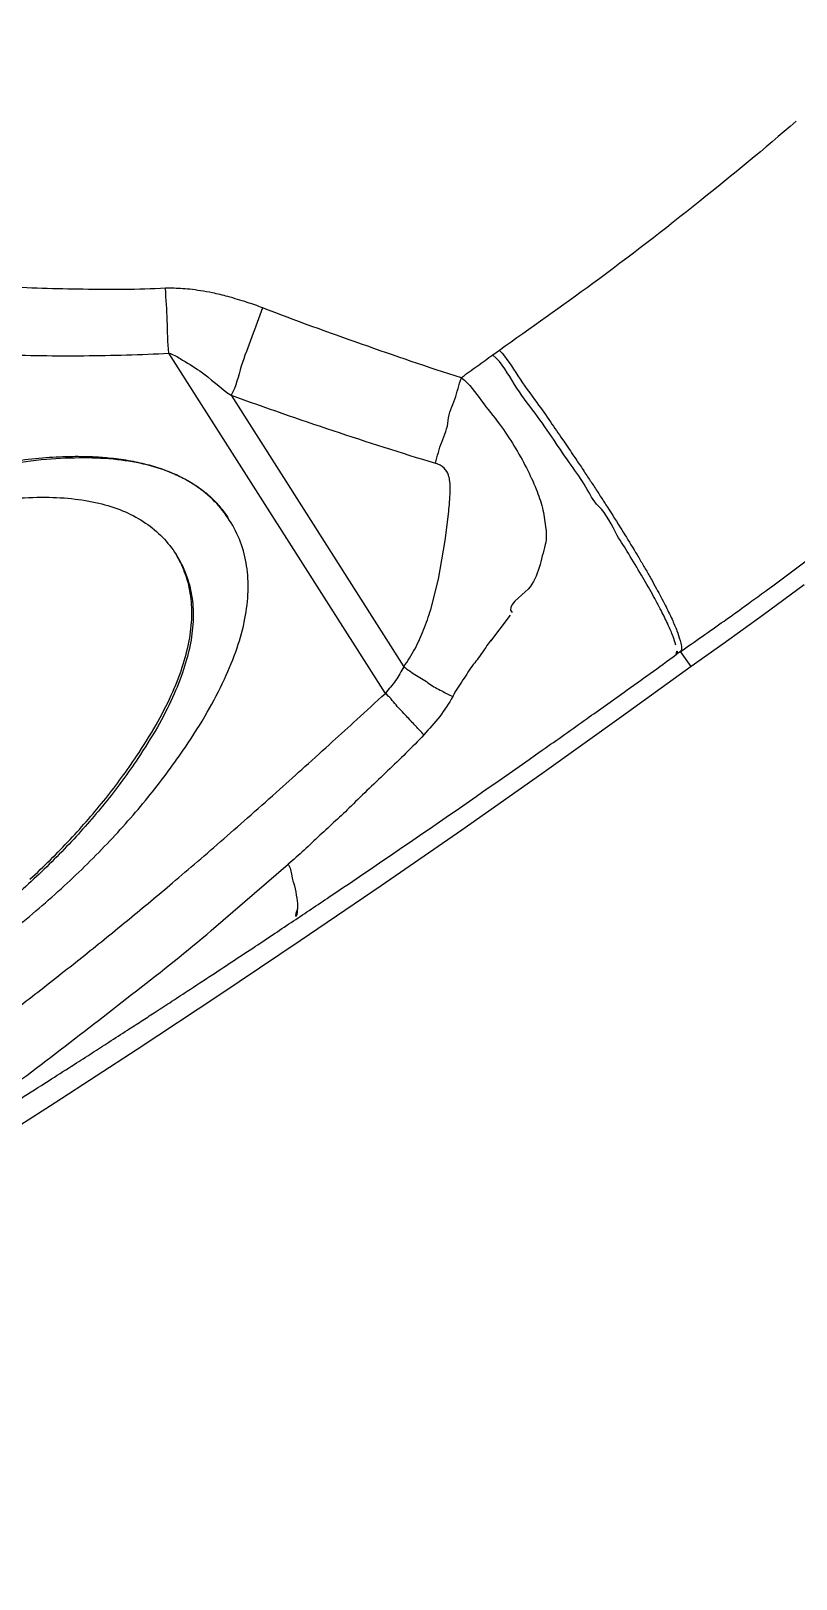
# Model space of a CAD drawing. Header units: millimetres. Extents: x 1145859089 to 1147511753, y -1047484727 to -1047247487.
# Drawn here: x 1146989721.2 to 1146989765.8, y -1047439528.4 to -1047439438.1 of the extents above; entities that cross this region are included whole.
import ezdxf
from ezdxf.xclip import XClip

# ---------------------------------------------------------------- set-up
doc = ezdxf.new("R2010")
doc.units = ezdxf.units.MM
doc.header["$LTSCALE"] = 100
doc.header["$MEASUREMENT"] = 0
doc.header["$XCLIPFRAME"] = 2
doc.layers.get('0').update_dxf_attribs({"linetype": 'CONTINUOUS'})
doc.layers.add('XREF', color=135, linetype='CONTINUOUS')
doc.layers.add('단지배치도$0$W240910', color=135, linetype='CONTINUOUS')

# ---------------------------------------------------------------- blocks, each defined once
blk = doc.blocks.new('단지배치도$0$zw$9902')
at = {"layer": '단지배치도$0$W240910', "linetype": 'ByBlock', "ltscale": 20}
for p, q in [((60002.61944383642, -68107.44656768476), (59990.00259258653, -68087.61453608869)), ((60009.26330908071, -68087.45308126642), (60008.88228348689, -68087.72145031256)), ((59993.61911439037, -68090.06413201784), (60003.69060836974, -68105.89522987386)), ((60006.10812550664, -68098.53056996602), (60006.31118943234, -68096.844920239)), ((60005.71701200385, -68100.79212204347), (60006.10812550664, -68098.53056996602)), ((60005.26531177392, -68102.5513456656), (60005.71701200385, -68100.79212204347)), ((60027.02536313518, -68101.12634156599), (60024.66859418465, -68102.86351836335)), ((60009.89637561885, -68102.88554046875), (60008.74586906729, -68104.4082674322)), ((60024.66859418465, -68102.86351836335), (60022.29201476983, -68104.57333444836)), ((60022.29201476983, -68104.57333444836), (60020.43499641767, -68105.88071191502)), ((60020.43499641784, -68105.88071191491), (60016.38881737666, -68108.81061645738)), ((60019.81520589534, -68105.01236016938), (60019.57811170988, -68105.18326055304)), ((60020.43934659287, -68105.87713844673), (60019.81520589534, -68105.01236016938)), ((60020.4353549607, -68105.88045055661), (60020.43907652562, -68105.87676796032)), ((60016.38881737666, -68108.81061645738), (60011.74195188264, -68112.12776867622)), ((60011.74195188264, -68112.12776867622), (60007.07120840315, -68115.41130314859)), ((60007.07120840315, -68115.41130314859), (60002.37687642605, -68118.66101138105)), ((59992.46657128006, -68121.26779618982), (59996.94299168829, -68117.4080361328)), ((60002.37687642605, -68118.66101138105), (59997.65921341639, -68121.8767138347)), ((59997.65921341639, -68121.8767138347), (59992.91842842504, -68125.05826803736)), ((59992.91842842504, -68125.05826803736), (59988.15478285114, -68128.2054998994)), ((59988.15478285114, -68128.2054998994), (59983.36857689929, -68131.3182160045)), ((59983.36857689929, -68131.3182160045), (59979.10038538955, -68134.05282519019))]:
    blk.add_line(p, q, dxfattribs=at)
at = {"layer": '단지배치도$0$W240910'}
for radius in [11431.37719159714, 11931.37719159714]:
    blk.add_arc((57394.29085153597, -57699.39990468477), radius, 251.6277495790416, 321.4181310927191, dxfattribs=at)
at = {"layer": '단지배치도$0$W240910', "linetype": 'ByBlock', "ltscale": 20}
for centre, radius, start, end in [((60078.84150050516, -67853.97956844812), 250.9955642318, 250.1513075288481, 253.0184178171638), ((59587.93486632628, -67508.64681152174), 736.3230409583, 305.5965328952401, 305.8888352659766), ((59588.4448319058, -67509.35880393721), 735.4472567185001, 305.3900468214605, 305.5965142558674), ((59588.5521438795, -67509.50803947455), 735.2634470592999, 305.141058342021, 305.389964564948), ((59590.62671555331, -67512.47054617468), 731.6467888171001, 303.9610754984697, 305.1417426503029), ((59593.59692756855, -67516.86711018633), 726.3409544863998, 303.7630186334163, 303.9604843106254)]:
    blk.add_arc(centre, radius, start, end, dxfattribs=at)
for points, start_tangent, end_tangent in [([(60026.55688281971, -68074.09495540071), (60020.94281007053, -68078.75177939705), (60014.71673333412, -68083.54616002104), (60009.26330912596, -68087.45308247086)], (-0.753935444663183, -0.6569485103724101), (-0.8131757755979814, -0.5820181766754553)), ([(59989.7984997429, -68083.83145989862), (59985.00762247606, -68083.88973993875), (59980.21532214808, -68083.73618838805), (59975.43768890999, -68083.38254302749)], (-0.9987136050934569, -0.05070636055990302), (-0.9947288056245721, 0.1025407395170933)), ([(59995.45191433956, -68084.9734629693), (59994.55618760237, -68084.65253710498), (59993.43777612961, -68084.31637644503), (59992.53383837509, -68084.09936349983), (59991.8465735958, -68083.97239483784), (59991.2221343389, -68083.88985544314), (59990.66789477703, -68083.84488216203), (59990.19113273782, -68083.8287026199), (59989.79849901379, -68083.83146437918)], (-0.9186861627134786, 0.3949882712673684), (-0.9999875977750018, 0.004980391167494103)), ([(59990.00259255694, -68087.61453604214), (59989.90539767695, -68085.71662031865), (59989.7984997679, -68083.83146048886)], (-0.1352171497599343, 0.9908159881687415), (-0.05939735618087966, 0.9982344184001681)), ([(59995.45191465493, -68084.97346030605), (59994.83448518222, -68086.66322013485), (59994.21906918872, -68088.37256714329), (59993.61911861695, -68090.06412939829)], (-0.345460448858611, -0.938433310509813), (-0.5060253915069982, -0.8625185813361874)), ([(60007.04929797089, -68089.04996741655), (60001.22678245412, -68087.08460447533), (59995.45191512018, -68084.9734604738)], (-0.9538891035162491, 0.3001592547181692), (-0.9334882522953322, 0.3586079793125165)), ([(59975.14860664817, -68087.41982120172), (59980.08899611686, -68087.69121465857), (59985.04577860894, -68087.76000765129), (59990.00259207873, -68087.61453611503)], (0.9970461208346002, -0.07680516212257976), (0.9987599605167982, 0.04978495022076385)), ([(59990.00259060902, -68087.61453301586), (59990.6518505631, -68087.92814374022), (59991.80586726955, -68088.65070992545), (59993.61912251043, -68090.06412299434)], (0.9723112675809366, -0.2336895353565338), (0.8256963991473942, -0.5641147546687881)), ([(60008.88228348253, -68087.72145054396), (60007.96619573983, -68088.38666609), (60007.04929843979, -68089.049967939)], (-0.8006376435317821, -0.599148866109146), (-0.8088559247345367, -0.5880068817810193)), ([(60015.04039561722, -68096.52838832131), (60014.30693406967, -68095.41648343526), (60013.44345530515, -68094.13363967047), (60012.4526255723, -68092.69181585891), (60011.34620811805, -68091.1156737892), (60010.14641423058, -68089.44355609783), (60008.88464310821, -68087.72462770788)], (-0.7303422762705765, 0.683081371061979), (-0.7812068195320748, 0.6242723004559632)), ([(60009.26330912596, -68087.45308247086), (60010.34089534427, -68088.93539751606), (60011.45337224071, -68090.49734365553), (60012.23771654608, -68091.61833775871), (60012.93914360093, -68092.63557288302), (60013.55276501048, -68093.53768601037), (60013.9886118788, -68094.1859635511), (60014.40841058566, -68094.8167229262), (60014.81118783177, -68095.4281837637), (60015.19617590072, -68096.01884565834), (60015.56280529406, -68096.58748356409), (60016.39698179241, -68097.90704625448), (60017.11303305894, -68099.07523089387), (60017.47377435697, -68099.67988051566), (60017.81292408137, -68100.26070799067), (60018.12908388113, -68100.8153550814), (60018.42101067214, -68101.34164112629), (60018.92804569262, -68102.30142381508), (60019.32764275331, -68103.12694604979), (60019.61333248916, -68103.80121959545), (60019.79760396213, -68104.3549434995), (60019.81519169937, -68105.01234047211)], (0.7078946526150384, -0.7063180309174006), (-0.5537534162448199, -0.8326807035095694)), ([(60006.28148646399, -68091.53711628506), (60006.66469393938, -68090.28639937613), (60007.04929844098, -68089.04996756847)], (0.06119212158022902, 0.9981260062018775), (0.3559829924469264, 0.9344924339386231)), ([(60007.04930820182, -68089.04997832829), (60008.21949146441, -68090.38619314667), (60009.27240840389, -68091.75304187716), (60010.12631429126, -68093.03185667888), (60010.83976143278, -68094.29680926973), (60011.40539154981, -68095.53495036523), (60011.77286218444, -68096.64203851848), (60011.95684782066, -68097.71610932765), (60011.93705323836, -68098.76587024794)], (0.8078473655047067, -0.589391749218722), (-0.2747395932036666, -0.9615186716472457)), ([(60005.5346607703, -68094.03139721796), (60005.90302471328, -68092.79137099713), (60006.28148646399, -68091.53711628506)], (0.2826707225886308, 0.9592170049531136), (0.06119212159486975, 0.99812600620098)), ([(59993.54010081978, -68097.36191660463), (59992.66390830823, -68096.25367663309), (59991.57111233083, -68095.3458388028), (59990.26171288762, -68094.63840311368), (59988.73570997853, -68094.13136956593), (59986.99310360357, -68093.82473815934), (59985.03389376277, -68093.71850889393), (59982.85808045615, -68093.81268176988), (59980.4656636836, -68094.10725678697), (59977.09094983549, -68094.78907821274), (59973.64997792666, -68095.7795034854), (59970.14274795708, -68097.07853260508), (59966.56925992679, -68098.68616557163), (59962.92951383587, -68100.60240238531), (59959.22350968423, -68102.82724304577), (59955.63404340425, -68105.24427430688), (59952.35329982566, -68107.73110893705), (59949.38127894839, -68110.28774693637), (59946.71798077243, -68112.91418830489), (59944.36340529777, -68115.61043304246), (59942.3175525245, -68118.37648114914), (59941.03989623857, -68120.41519135445), (59940.03505322817, -68122.34338941786), (59939.30302349321, -68124.16107533936), (59938.84380703379, -68125.8682491189), (59938.65740384997, -68127.4649107565), (59938.74381394158, -68128.9510602522), (59939.10303730873, -68130.32669760594), (59939.73507395142, -68131.59182281775)], (-0.5357024633073887, 0.8444068159402764), (0.5367677164928844, -0.8437300625976383)), ([(59977.31871883909, -68094.60407741014), (59979.25486635958, -68094.18232861068), (59980.97700925777, -68093.89691392463), (59982.6307294546, -68093.71196947907), (59984.20895506168, -68093.62946422127), (59985.53740405774, -68093.64405610763), (59986.48324055132, -68093.70971628584), (59987.6348858749, -68093.8632954623), (59988.71185857063, -68094.0947486577), (59989.71583503831, -68094.40564304503), (59989.76791395401, -68094.42472486642)], (0.971553414022666, 0.2368205305730525), (0.9380253520043014, -0.3465666443805676)), ([(60006.31118943234, -68096.844920239), (60006.36085041057, -68096.2847873654), (60006.39639777606, -68095.68222818563), (60006.37668411358, -68095.08564989662), (60006.29682344399, -68094.72783890489), (60006.04514054389, -68094.31510607792), (60005.53466075275, -68094.0313972468)], (0.09113844566769036, 0.9958382317029596), (-0.953523200434103, 0.3013196081138855)), ([(59989.76791395401, -68094.42472486642), (59990.64464070034, -68094.7984770788), (59991.38813001537, -68095.20994653409), (59992.05821357857, -68095.68292965344), (59992.53336090464, -68096.09999929582), (59993.03078590496, -68096.64110327685), (59993.46201788381, -68097.23918023572)], (0.9380253520039118, -0.3465666443816218), (0.5357024633028438, -0.8444068159431599)), ([(59972.72996845908, -68097.78013596099), (59975.71321109295, -68096.93625822749), (59978.71840574488, -68096.33936111414), (59980.8498408946, -68096.08441695044), (59982.79010158041, -68096.00979329746), (59984.53918780221, -68096.11549015505), (59986.09709955993, -68096.4015075234), (59987.46383685363, -68096.8678454023), (59988.63939968328, -68097.51450379177), (59989.62378804892, -68098.34148269193), (59990.41700195119, -68099.34878210403)], (0.9514501067066388, 0.3078030124087902), (0.5364749258112992, -0.8439162600493968)), ([(60016.80151132154, -68099.30790875036), (60016.13464812445, -68098.23370537472), (60015.04039561722, -68096.52838832131)], (-0.5216910207396889, 0.8531345022208289), (-0.7303422762690273, 0.6830813710636354)), ([(59939.73473894925, -68131.59203535062), (59940.61110227677, -68132.70067008352), (59941.70392207414, -68133.60890422687), (59943.01319834139, -68134.31673778094), (59944.53893107854, -68134.82417074544), (59946.28112028545, -68135.13120312047), (59948.23976596221, -68135.23783490609), (59950.41486810878, -68135.14406610225), (59952.80642672535, -68134.84989670888), (59956.18026876662, -68134.16849476556), (59959.6206907618, -68133.1783087812), (59963.12769271096, -68131.87933875559), (59966.70127461385, -68130.27158468898), (59970.34143647071, -68128.35504658119), (59974.0481782814, -68126.12972443232), (59977.63869048201, -68123.71204011104), (59980.92030360136, -68121.22468916529), (59983.89301763944, -68118.66767159529), (59986.55683259625, -68116.04098740096), (59988.91174847173, -68113.34463658232), (59990.95776526604, -68110.57861913927), (59992.23548798289, -68108.53991980996), (59993.24036139803, -68106.61168848655), (59993.97238551162, -68104.79392516913), (59994.43156032363, -68103.0866298576), (59994.61788583393, -68101.48980255202), (59994.53136204262, -68100.00344325241), (59994.17198894962, -68098.62755195866), (59993.53976655513, -68097.36212867088)], (0.5357000685757202, -0.8444083351838544), (-0.5367677164838526, 0.8437300626033841)), ([(60019.81519169937, -68105.01234047211), (60022.35843642344, -68103.22633516652), (60023.98846318186, -68102.05646231686), (60024.88271356287, -68101.40606010851), (60029.8725800165, -68097.6623866269)], (0.8219143699597515, 0.5696110677064349), (0.7920864329199766, 0.6104089471691153)), ([(59981.90036419372, -68118.28175886108), (59984.2432849039, -68115.95669286927), (59986.31485066339, -68113.56600648619), (59988.11506147211, -68111.10969971167), (59989.24687615992, -68109.28348100778), (59990.1347387064, -68107.55462286304), (59990.77864911134, -68105.92312527719), (59991.17860737487, -68104.38898825047), (59991.33461349699, -68102.95221178276), (59991.24666747754, -68101.61279587408), (59990.91476931673, -68100.37074052448), (59990.41560432682, -68099.34956625346)], (0.7341601564923927, 0.6789763358314231), (-0.5178422786437861, 0.8554761098061192)), ([(59990.41700195119, -68099.34878210403), (59990.99261267277, -68100.4946394029), (59991.32433970488, -68101.73752511639), (59991.41218304713, -68103.07743924344), (59991.25614269936, -68104.51438178394), (59990.85621866153, -68106.04835273795), (59990.21241093372, -68107.67935210526), (59989.32471951595, -68109.40737988622), (59988.19314440805, -68111.23243608054), (59986.39174854432, -68113.68949700391), (59984.31947175186, -68116.08063587635), (59981.97631403059, -68118.40585269792)], (0.5364749258083391, -0.8439162600512786), (-0.734160678465499, -0.6789757714345029)), ([(60011.93705323836, -68098.76587024794), (60011.58870057191, -68100.10533015752), (60010.93787927635, -68101.3644428813)], (-0.2747395932079935, -0.9615186716460093), (-0.6703581362235307, -0.7420377141351473)), ([(60018.18331745703, -68101.66765344836), (60017.54609806678, -68100.55076961363), (60016.80151132154, -68099.30790875036)], (-0.4844618607948691, 0.8748123829914463), (-0.5216910592445413, 0.8531344786751434)), ([(60010.93787927635, -68101.3644428813), (60010.01539655373, -68102.72320431015)], (-0.6703581362039668, -0.7420377141528212), (0.8064655952346095, -0.5912810192310313)), ([(60019.10712553081, -68103.46536041047), (60018.70506372157, -68102.64281638076), (60018.18331745703, -68101.66765344836)], (-0.4175207826690555, 0.9086673737069134), (-0.4844618607825031, 0.8748123829982947)), ([(60003.69060836974, -68105.89522987386), (60004.33358417579, -68104.85867550777), (60004.84807699281, -68103.74477876599), (60005.26531177392, -68102.5513456656)], (0.5835322381911743, 0.81208997468975), (0.2918474504124772, 0.9564648794847288)), ([(60019.55457392629, -68104.63493441534), (60019.38782401508, -68104.13106936285), (60019.10712553081, -68103.46536041047)], (-0.2552424992926417, 0.966877068998353), (-0.4135394523926671, 0.9104862005076041)), ([(60008.74586906729, -68104.4082674322), (60008.40005534887, -68104.86633605661), (60007.74465221024, -68105.76540308427)], (0.4221896478436789, 0.906507529617725), (-0.6182603977683805, -0.7859733332316585)), ([(60019.57810944619, -68105.18325744524), (60019.55457392629, -68104.63493441534)], (0.5400190763015529, 0.8416527771179858), (-0.2685739637210423, 0.9632590648476496)), ([(60003.69060340762, -68105.89523088423), (60003.21350025176, -68106.70378336347), (60002.61944476244, -68107.44656914502)], (-0.5451620937519774, -0.8383306576381185), (-0.5895174825708969, -0.8077556175869485)), ([(60003.69060837047, -68105.89522987262), (60004.43714580013, -68106.4100982663), (60005.18649131211, -68106.88691672307)], (0.8126381030683949, -0.5827686620275674), (0.794438248666968, -0.6073449341642365)), ([(60007.74465221024, -68105.76540308427), (60007.13651930128, -68106.66362327036), (60006.54748322122, -68107.6364726224)], (-0.6182603977522941, -0.7859733332443127), (-0.399649979864146, -0.9166678207478367)), ([(59990.20363230753, -68118.49588434523), (59991.66492983024, -68117.24840964246), (59993.19334585607, -68115.92379771198), (59994.78888038505, -68114.52204855387), (59996.45153341728, -68113.04316216809), (59997.93201107334, -68111.71289499251), (59999.5384586406, -68110.25831066653), (60000.95159908713, -68108.9712811508), (60002.61944383348, -68107.44656768277)], (0.7603179100312054, 0.649551134003921), (0.7397952198682102, 0.6728320984169428)), ([(60004.8611575395, -68109.85693392309), (60004.39130110625, -68109.35814260549), (60003.84190285957, -68108.7696531996), (60003.24054591049, -68108.1208828241), (60002.61944315722, -68107.4465666198)], (-0.6878006311573108, 0.725899643049647), (-0.7870184451942561, 0.6169294667334474)), ([(60006.54748322122, -68107.6364726224), (60005.78408862196, -68108.78774670651), (60004.86098575089, -68109.85674117629)], (-0.5108415060173331, -0.8596749128187604), (-0.6756256875147632, -0.7372448239019409)), ([(60005.18649131211, -68106.88691672307), (60005.9004607008, -68107.30163925081), (60006.54750249474, -68107.63649362631)], (0.7944382486726431, -0.6073449341568133), (0.901637894729032, -0.4324917418732978)), ([(60004.86098575089, -68109.85674117629), (60002.74678082261, -68111.96607825697), (60000.62223437455, -68114.01471679617)], (-0.6809366686479896, -0.7323423060909277), (-0.7077486874870226, -0.7064642916385774)), ([(60000.62223437455, -68114.01471679617), (59998.79660848042, -68115.72055921896), (59996.94191452762, -68117.40674980829)], (-0.7077486874854453, -0.7064642916401577), (-0.7767102838336802, -0.6298580276435348)), ([(59996.94191452762, -68117.40674980829), (59997.15578903453, -68118.07387776031), (59997.31293181379, -68118.67086307784)], (0.6703951245448492, -0.7420042971482687), (0.2263558430139828, -0.9740446767645872)), ([(59981.97631403059, -68118.40585269792), (59979.36227538052, -68120.66514746861), (59976.47735580165, -68122.85852018843), (59973.3215552941, -68124.98597085733)], (-0.7341606784685801, -0.6789757714311713), (-0.8437300625948617, -0.5367677164972486)), ([(59977.12816671614, -68128.75438123259), (59979.65075783982, -68126.91277894593), (59982.35559400174, -68124.85451606485), (59985.08971765602, -68122.70189933867), (59987.6745829987, -68120.60630479052), (59990.20363230753, -68118.49588434523)], (0.7908732082204722, 0.611980039314239), (0.76031791003038, 0.6495511340048875)), ([(59997.31293181379, -68118.67086307784), (59997.45156551732, -68119.37921155573), (59997.49466392683, -68120.00406283654)], (0.233307987017829, -0.972402891395171), (-0.02880433447131692, -0.9995850690739956)), ([(59997.49466392683, -68120.00406283654), (59997.43460038255, -68120.40574729374), (59997.24624955596, -68120.47995670044)], (-0.03452519439560303, -0.9994038277653063), (-0.9955813965103854, -0.09390251819004047)), ([(59978.38918328023, -68132.9349024324), (59979.17228040111, -68132.44354853744), (59980.23053683885, -68131.77734533195), (59981.56357568866, -68130.93453352709), (59983.16436810172, -68129.9170842532), (59984.48161753378, -68129.07546386907), (59985.52383635787, -68128.40674586766), (59986.50509651229, -68127.77483322282), (59987.59005636998, -68127.07358415517), (59988.37630772285, -68126.5637676112), (59989.14631250096, -68126.06320772482), (59990.04358968959, -68125.47830429804), (59991.06779773778, -68124.80853865367), (59992.55424170816, -68123.83248091323), (59993.82996078383, -68122.9909852438), (59995.03859067181, -68122.19048186387), (59996.18437618302, -68121.42866570332), (59997.26755373017, -68120.70583542695)], (0.8474807929459723, 0.5308260596350429), (0.8313554963562095, 0.5557409816437154)), ([(59979.16762565973, -68131.59238887973), (59983.66452025741, -68128.22242625491), (59988.10162261399, -68124.79016218608), (59992.46657128006, -68121.26779618982)], (0.8121273158217757, 0.5834802677864247), (0.7575051212130925, 0.6528292206511117))]:
    blk.add_spline(points, degree=3, dxfattribs=dict(at, start_tangent=start_tangent, end_tangent=end_tangent))
blk = doc.blocks.new('단지배치도')
blk.add_blockref('단지배치도$0$zw$9902', (141034.1930865424, 142437.1574829906))

msp = doc.modelspace()

# ---------------------------------------------------------------- block references
at = {"layer": 'XREF'}
ref = msp.add_blockref('단지배치도', (1146788705.034274, -1047513806.462535), dxfattribs=at)
XClip(ref).set_block_clipping_path([(72982.4064819524, 34919.75939653022), (360382.4067475507, 255319.75934367022)])

doc.saveas('drawing.dxf')
